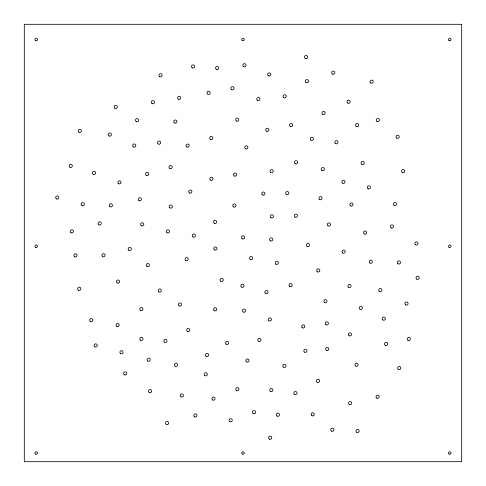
<?xml version="1.0" encoding="UTF-8"?>
<svg xmlns="http://www.w3.org/2000/svg" width="486" height="486" viewBox="0 0 486 486"><rect width="100%" height="100%" fill="white"/><g stroke="black" fill="none" stroke-linecap="round" stroke-linejoin="round"><path stroke-width="0.73" d="M461.7 24.3L24.3 24.3L24.3 461.7L461.7 461.7L461.7 24.3M242.21 238.772A1.592 1.592 0 0 0 244.604 237.393A1.592 1.592 0 0 0 242.21 236.014A1.592 1.592 0 0 0 242.21 238.772M220.729 281.212A1.592 1.592 0 0 0 223.25 280.088A1.592 1.592 0 0 0 221.015 278.466A1.592 1.592 0 0 0 220.729 281.212M185.725 260.52A1.592 1.592 0 0 0 188.246 259.39A1.592 1.592 0 0 0 186.01 257.774A1.592 1.592 0 0 0 185.725 260.52M250.333 259.494A1.592 1.592 0 0 0 252.726 258.115A1.592 1.592 0 0 0 250.333 256.736A1.592 1.592 0 0 0 250.333 259.494M265.496 293.471A1.592 1.592 0 0 0 268.011 292.341A1.592 1.592 0 0 0 265.775 290.725A1.592 1.592 0 0 0 265.496 293.471M233.584 206.89A1.592 1.592 0 0 0 235.971 205.505A1.592 1.592 0 0 0 233.584 204.126A1.592 1.592 0 0 0 233.584 206.89M214.211 310.615A1.592 1.592 0 0 0 216.732 309.485A1.592 1.592 0 0 0 214.496 307.869A1.592 1.592 0 0 0 214.211 310.615M214.302 223.262A1.592 1.592 0 0 0 216.695 221.883A1.592 1.592 0 0 0 214.302 220.504A1.592 1.592 0 0 0 214.302 223.262M214.569 249.907A1.592 1.592 0 0 0 216.956 248.528A1.592 1.592 0 0 0 214.569 247.149A1.592 1.592 0 0 0 214.569 249.907M226.154 344.161A1.592 1.592 0 0 0 228.675 343.031A1.592 1.592 0 0 0 226.44 341.415A1.592 1.592 0 0 0 226.154 344.161M262.562 194.971A1.592 1.592 0 0 0 264.949 193.592A1.592 1.592 0 0 0 262.562 192.213A1.592 1.592 0 0 0 262.562 194.971M187.323 331.294A1.592 1.592 0 0 0 189.844 330.164A1.592 1.592 0 0 0 187.608 328.548A1.592 1.592 0 0 0 187.323 331.294M271.018 217.716A1.592 1.592 0 0 0 273.405 216.337A1.592 1.592 0 0 0 271.018 214.958A1.592 1.592 0 0 0 271.018 217.716M166.935 232.751A1.592 1.592 0 0 0 169.456 231.622A1.592 1.592 0 0 0 167.22 230.006A1.592 1.592 0 0 0 166.935 232.751M234.228 175.962A1.592 1.592 0 0 0 236.621 174.583A1.592 1.592 0 0 0 234.228 173.204A1.592 1.592 0 0 0 234.228 175.962M286.454 194.467A1.592 1.592 0 0 0 288.848 193.088A1.592 1.592 0 0 0 286.461 191.703A1.592 1.592 0 0 0 286.454 194.467M204.825 375.593A1.592 1.592 0 0 0 207.34 374.469A1.592 1.592 0 0 0 205.104 372.847A1.592 1.592 0 0 0 204.825 375.593M210.638 180.136A1.592 1.592 0 0 0 213.032 178.757A1.592 1.592 0 0 0 210.638 177.378A1.592 1.592 0 0 0 210.638 180.136M186.849 146.997A1.592 1.592 0 0 0 189.242 145.618A1.592 1.592 0 0 0 186.849 144.239A1.592 1.592 0 0 0 186.849 146.997M275.951 264.184A1.592 1.592 0 0 0 278.338 262.805A1.592 1.592 0 0 0 275.951 261.425A1.592 1.592 0 0 0 275.951 264.184M289.826 286.57A1.592 1.592 0 0 0 292.214 285.191A1.592 1.592 0 0 0 289.826 283.812A1.592 1.592 0 0 0 289.826 286.57M295.038 217.133A1.592 1.592 0 0 0 297.432 215.754A1.592 1.592 0 0 0 295.038 214.369A1.592 1.592 0 0 0 295.038 217.133M245.527 148.752A1.592 1.592 0 0 0 247.915 147.367A1.592 1.592 0 0 0 245.527 145.988A1.592 1.592 0 0 0 245.527 148.752M179.115 305.876A1.592 1.592 0 0 0 181.509 304.497A1.592 1.592 0 0 0 179.115 303.118A1.592 1.592 0 0 0 179.115 305.876M141.408 225.735A1.592 1.592 0 0 0 143.801 224.356A1.592 1.592 0 0 0 141.414 222.971A1.592 1.592 0 0 0 141.408 225.735M241.645 287.141A1.592 1.592 0 0 0 244.033 285.762A1.592 1.592 0 0 0 241.645 284.383A1.592 1.592 0 0 0 241.645 287.141M266.486 131.184A1.592 1.592 0 0 0 268.873 129.805A1.592 1.592 0 0 0 266.486 128.419A1.592 1.592 0 0 0 266.486 131.184M189.37 192.942A1.592 1.592 0 0 0 191.891 191.812A1.592 1.592 0 0 0 189.655 190.196A1.592 1.592 0 0 0 189.37 192.942M138.99 200.633A1.592 1.592 0 0 0 141.377 199.254A1.592 1.592 0 0 0 138.99 197.875A1.592 1.592 0 0 0 138.99 200.633M140.6 310.469A1.592 1.592 0 0 0 142.993 309.09A1.592 1.592 0 0 0 140.6 307.711A1.592 1.592 0 0 0 140.6 310.469M307.152 246.384A1.592 1.592 0 0 0 309.539 244.999A1.592 1.592 0 0 0 307.152 243.62A1.592 1.592 0 0 0 307.152 246.384M246.493 361.863A1.592 1.592 0 0 0 249.008 360.74A1.592 1.592 0 0 0 246.773 359.124A1.592 1.592 0 0 0 246.493 361.863M169.814 168.502A1.592 1.592 0 0 0 172.202 167.123A1.592 1.592 0 0 0 169.814 165.744A1.592 1.592 0 0 0 169.814 168.502M317.467 271.832A1.592 1.592 0 0 0 319.855 270.453A1.592 1.592 0 0 0 317.467 269.074A1.592 1.592 0 0 0 317.467 271.832M270.72 172.536A1.592 1.592 0 0 0 273.241 171.406A1.592 1.592 0 0 0 271 169.79A1.592 1.592 0 0 0 270.72 172.536M193.033 236.986A1.592 1.592 0 0 0 195.421 235.607A1.592 1.592 0 0 0 193.033 234.228A1.592 1.592 0 0 0 193.033 236.986M319.709 199.546A1.592 1.592 0 0 0 322.097 198.167A1.592 1.592 0 0 0 319.709 196.787A1.592 1.592 0 0 0 319.709 199.546M268.867 320.784A1.592 1.592 0 0 0 271.388 319.66A1.592 1.592 0 0 0 269.147 318.044A1.592 1.592 0 0 0 268.867 320.784M324.66 302.65A1.592 1.592 0 0 0 327.054 301.271A1.592 1.592 0 0 0 324.66 299.892A1.592 1.592 0 0 0 324.66 302.65M169.821 207.85A1.592 1.592 0 0 0 172.342 206.72A1.592 1.592 0 0 0 170.106 205.104A1.592 1.592 0 0 0 169.821 207.85M175.094 366.073A1.592 1.592 0 0 0 177.609 364.943A1.592 1.592 0 0 0 175.373 363.328A1.592 1.592 0 0 0 175.094 366.073M140.624 340.243A1.592 1.592 0 0 0 143.012 338.863A1.592 1.592 0 0 0 140.624 337.478A1.592 1.592 0 0 0 140.624 340.243M243.237 312.018A1.592 1.592 0 0 0 245.63 310.639A1.592 1.592 0 0 0 243.237 309.26A1.592 1.592 0 0 0 243.237 312.018M133.431 146.936A1.592 1.592 0 0 0 135.819 145.557A1.592 1.592 0 0 0 133.431 144.178A1.592 1.592 0 0 0 133.431 146.936M258.564 341.221A1.592 1.592 0 0 0 260.952 339.842A1.592 1.592 0 0 0 258.564 338.463A1.592 1.592 0 0 0 258.564 341.221M146.347 175.361A1.592 1.592 0 0 0 148.74 173.982A1.592 1.592 0 0 0 146.347 172.597A1.592 1.592 0 0 0 146.347 175.361M181.047 396.837A1.592 1.592 0 0 0 183.435 395.458A1.592 1.592 0 0 0 181.047 394.079A1.592 1.592 0 0 0 181.047 396.837M210.474 139.391A1.592 1.592 0 0 0 212.868 138.012A1.592 1.592 0 0 0 210.481 136.627A1.592 1.592 0 0 0 210.474 139.391M236.427 121.05A1.592 1.592 0 0 0 238.814 119.671A1.592 1.592 0 0 0 236.427 118.286A1.592 1.592 0 0 0 236.427 121.05M147.021 266.504A1.592 1.592 0 0 0 149.409 265.125A1.592 1.592 0 0 0 147.021 263.74A1.592 1.592 0 0 0 147.021 266.504M174.565 122.946A1.592 1.592 0 0 0 176.953 121.567A1.592 1.592 0 0 0 174.565 120.188A1.592 1.592 0 0 0 174.565 122.946M270.362 391.382A1.592 1.592 0 0 0 272.883 390.252A1.592 1.592 0 0 0 270.641 388.636A1.592 1.592 0 0 0 270.362 391.382M302.42 327.813A1.592 1.592 0 0 0 304.813 326.428A1.592 1.592 0 0 0 302.42 325.049A1.592 1.592 0 0 0 302.42 327.813M295.269 163.679A1.592 1.592 0 0 0 297.657 162.3A1.592 1.592 0 0 0 295.269 160.921A1.592 1.592 0 0 0 295.269 163.679M322.005 170.519A1.592 1.592 0 0 0 324.399 169.14A1.592 1.592 0 0 0 322.005 167.761A1.592 1.592 0 0 0 322.005 170.519M283.63 367.209A1.592 1.592 0 0 0 286.017 365.83A1.592 1.592 0 0 0 283.63 364.451A1.592 1.592 0 0 0 283.63 367.209M114.836 108.257A1.592 1.592 0 0 0 117.357 107.127A1.592 1.592 0 0 0 115.115 105.511A1.592 1.592 0 0 0 114.836 108.257M342.673 252.933A1.592 1.592 0 0 0 345.188 251.803A1.592 1.592 0 0 0 342.952 250.187A1.592 1.592 0 0 0 342.673 252.933M327.941 225.802A1.592 1.592 0 0 0 330.456 224.672A1.592 1.592 0 0 0 328.22 223.056A1.592 1.592 0 0 0 327.941 225.802M164.633 342.229A1.592 1.592 0 0 0 167.02 340.85A1.592 1.592 0 0 0 164.633 339.471A1.592 1.592 0 0 0 164.633 342.229M350.649 205.894A1.592 1.592 0 0 0 353.036 204.509A1.592 1.592 0 0 0 350.649 203.13A1.592 1.592 0 0 0 350.649 205.894M364.33 233.973A1.592 1.592 0 0 0 366.717 232.594A1.592 1.592 0 0 0 364.33 231.208A1.592 1.592 0 0 0 364.33 233.973M116.81 326.428A1.592 1.592 0 0 0 119.198 325.049A1.592 1.592 0 0 0 116.81 323.67A1.592 1.592 0 0 0 116.81 326.428M117.12 282.882A1.592 1.592 0 0 0 119.641 281.752A1.592 1.592 0 0 0 117.405 280.136A1.592 1.592 0 0 0 117.12 282.882M361.863 164.39A1.592 1.592 0 0 0 364.251 163.01A1.592 1.592 0 0 0 361.863 161.631A1.592 1.592 0 0 0 361.863 164.39M102.716 256.62A1.592 1.592 0 0 0 105.104 255.241A1.592 1.592 0 0 0 102.716 253.862A1.592 1.592 0 0 0 102.716 256.62M78.453 290.16A1.592 1.592 0 0 0 80.846 288.781A1.592 1.592 0 0 0 78.453 287.402A1.592 1.592 0 0 0 78.453 290.16M349.13 335.753A1.592 1.592 0 0 0 351.518 334.374A1.592 1.592 0 0 0 349.13 332.995A1.592 1.592 0 0 0 349.13 335.753M236.579 390.61A1.592 1.592 0 0 0 238.972 389.231A1.592 1.592 0 0 0 236.579 387.852A1.592 1.592 0 0 0 236.579 390.61M158.813 291.819A1.592 1.592 0 0 0 161.328 290.689A1.592 1.592 0 0 0 159.092 289.073A1.592 1.592 0 0 0 158.813 291.819M370.028 263.06A1.592 1.592 0 0 0 372.416 261.681A1.592 1.592 0 0 0 370.028 260.302A1.592 1.592 0 0 0 370.028 263.06M394.043 205.305A1.592 1.592 0 0 0 396.564 204.175A1.592 1.592 0 0 0 394.328 202.559A1.592 1.592 0 0 0 394.043 205.305M269.402 439.113A1.592 1.592 0 0 0 271.789 437.734A1.592 1.592 0 0 0 269.402 436.355A1.592 1.592 0 0 0 269.402 439.113M229.732 421.556A1.592 1.592 0 0 0 232.253 420.426A1.592 1.592 0 0 0 230.018 418.81A1.592 1.592 0 0 0 229.732 421.556M342.63 183.204A1.592 1.592 0 0 0 345.017 181.819A1.592 1.592 0 0 0 342.63 180.44A1.592 1.592 0 0 0 342.63 183.204M207.814 94.132A1.592 1.592 0 0 0 210.201 92.753A1.592 1.592 0 0 0 207.814 91.374A1.592 1.592 0 0 0 207.814 94.132M415.621 244.865A1.592 1.592 0 0 0 418.009 243.486A1.592 1.592 0 0 0 415.621 242.101A1.592 1.592 0 0 0 415.621 244.865M359.998 309.211A1.592 1.592 0 0 0 362.386 307.832A1.592 1.592 0 0 0 359.998 306.453A1.592 1.592 0 0 0 359.998 309.211M98.907 224.787A1.592 1.592 0 0 0 101.295 223.408A1.592 1.592 0 0 0 98.907 222.029A1.592 1.592 0 0 0 98.907 224.787M310.894 140.108A1.592 1.592 0 0 0 313.415 138.984A1.592 1.592 0 0 0 311.18 137.362A1.592 1.592 0 0 0 310.894 140.108M270.252 240.77A1.592 1.592 0 0 0 272.774 239.647A1.592 1.592 0 0 0 270.538 238.025A1.592 1.592 0 0 0 270.252 240.77M326.294 350.278A1.592 1.592 0 0 0 328.815 349.155A1.592 1.592 0 0 0 326.58 347.533A1.592 1.592 0 0 0 326.294 350.278M355.746 366.104A1.592 1.592 0 0 0 358.133 364.725A1.592 1.592 0 0 0 355.746 363.346A1.592 1.592 0 0 0 355.746 366.104M147.738 361.019A1.592 1.592 0 0 0 150.259 359.889A1.592 1.592 0 0 0 148.017 358.273A1.592 1.592 0 0 0 147.738 361.019M322.783 114.356A1.592 1.592 0 0 0 325.177 112.977A1.592 1.592 0 0 0 322.783 111.592A1.592 1.592 0 0 0 322.783 114.356M294.638 394.456A1.592 1.592 0 0 0 297.025 393.077A1.592 1.592 0 0 0 294.638 391.698A1.592 1.592 0 0 0 294.638 394.456M402.378 172.445A1.592 1.592 0 0 0 404.771 171.066A1.592 1.592 0 0 0 402.378 169.681A1.592 1.592 0 0 0 402.378 172.445M128.82 250.247A1.592 1.592 0 0 0 131.335 249.118A1.592 1.592 0 0 0 129.1 247.502A1.592 1.592 0 0 0 128.82 250.247M70.907 232.709A1.592 1.592 0 0 0 73.429 231.579A1.592 1.592 0 0 0 71.193 229.963A1.592 1.592 0 0 0 70.907 232.709M152.088 103.591A1.592 1.592 0 0 0 154.481 102.212A1.592 1.592 0 0 0 152.088 100.833A1.592 1.592 0 0 0 152.088 103.591M397.955 263.764A1.592 1.592 0 0 0 400.47 262.634A1.592 1.592 0 0 0 398.234 261.018A1.592 1.592 0 0 0 397.955 263.764M159.578 76.569A1.592 1.592 0 0 0 162.099 75.445A1.592 1.592 0 0 0 159.864 73.823A1.592 1.592 0 0 0 159.578 76.569M74.534 256.669A1.592 1.592 0 0 0 77.055 255.539A1.592 1.592 0 0 0 74.82 253.923A1.592 1.592 0 0 0 74.534 256.669M231.628 89.618A1.592 1.592 0 0 0 234.015 88.239A1.592 1.592 0 0 0 231.628 86.86A1.592 1.592 0 0 0 231.628 89.618M376.693 398.028A1.592 1.592 0 0 0 379.208 396.904A1.592 1.592 0 0 0 376.972 395.282A1.592 1.592 0 0 0 376.693 398.028M356.347 126.469A1.592 1.592 0 0 0 358.741 125.09A1.592 1.592 0 0 0 356.347 123.711A1.592 1.592 0 0 0 356.347 126.469M194.54 416.812A1.592 1.592 0 0 0 196.927 415.433A1.592 1.592 0 0 0 194.54 414.048A1.592 1.592 0 0 0 194.54 416.812M149.311 392.488A1.592 1.592 0 0 0 151.699 391.108A1.592 1.592 0 0 0 149.311 389.729A1.592 1.592 0 0 0 149.311 392.488M118.639 183.732A1.592 1.592 0 0 0 121.032 182.353A1.592 1.592 0 0 0 118.639 180.968A1.592 1.592 0 0 0 118.639 183.732M325.887 324.709A1.592 1.592 0 0 0 328.402 323.585A1.592 1.592 0 0 0 326.167 321.963A1.592 1.592 0 0 0 325.887 324.709M253.157 413.501A1.592 1.592 0 0 0 255.679 412.371A1.592 1.592 0 0 0 253.443 410.755A1.592 1.592 0 0 0 253.157 413.501M391.175 227.867A1.592 1.592 0 0 0 393.563 226.488A1.592 1.592 0 0 0 391.175 225.109A1.592 1.592 0 0 0 391.175 227.867M192.262 67.864A1.592 1.592 0 0 0 194.655 66.485A1.592 1.592 0 0 0 192.262 65.1A1.592 1.592 0 0 0 192.262 67.864M124.422 374.815A1.592 1.592 0 0 0 126.816 373.436A1.592 1.592 0 0 0 124.422 372.057A1.592 1.592 0 0 0 124.422 374.815M377.002 121.421A1.592 1.592 0 0 0 379.396 120.042A1.592 1.592 0 0 0 377.002 118.663A1.592 1.592 0 0 0 377.002 121.421M370.709 82.954A1.592 1.592 0 0 0 373.23 81.824A1.592 1.592 0 0 0 370.988 80.208A1.592 1.592 0 0 0 370.709 82.954M277.099 416.083A1.592 1.592 0 0 0 279.486 414.704A1.592 1.592 0 0 0 277.099 413.325A1.592 1.592 0 0 0 277.099 416.083M335.619 143.607A1.592 1.592 0 0 0 338.007 142.228A1.592 1.592 0 0 0 335.619 140.849A1.592 1.592 0 0 0 335.619 143.607M347.842 103.105A1.592 1.592 0 0 0 350.23 101.726A1.592 1.592 0 0 0 347.842 100.347A1.592 1.592 0 0 0 347.842 103.105M158.284 144.032A1.592 1.592 0 0 0 160.672 142.653A1.592 1.592 0 0 0 158.284 141.268A1.592 1.592 0 0 0 158.284 144.032M304.594 352.168A1.592 1.592 0 0 0 306.982 350.783A1.592 1.592 0 0 0 304.594 349.404A1.592 1.592 0 0 0 304.594 352.168M90.293 321.483A1.592 1.592 0 0 0 92.814 320.353A1.592 1.592 0 0 0 90.578 318.737A1.592 1.592 0 0 0 90.293 321.483M311.915 415.737A1.592 1.592 0 0 0 314.308 414.358A1.592 1.592 0 0 0 311.915 412.978A1.592 1.592 0 0 0 311.915 415.737M178.289 99.101A1.592 1.592 0 0 0 180.804 97.972A1.592 1.592 0 0 0 178.569 96.356A1.592 1.592 0 0 0 178.289 99.101M317.115 382.118A1.592 1.592 0 0 0 319.636 380.994A1.592 1.592 0 0 0 317.401 379.372A1.592 1.592 0 0 0 317.115 382.118M405.707 304.953A1.592 1.592 0 0 0 408.1 303.574A1.592 1.592 0 0 0 405.707 302.195A1.592 1.592 0 0 0 405.707 304.953M283.757 97.571A1.592 1.592 0 0 0 286.278 96.441A1.592 1.592 0 0 0 284.043 94.825A1.592 1.592 0 0 0 283.757 97.571M109.879 206.629A1.592 1.592 0 0 0 112.4 205.499A1.592 1.592 0 0 0 110.164 203.883A1.592 1.592 0 0 0 109.879 206.629M398.241 369.39A1.592 1.592 0 0 0 400.756 368.26A1.592 1.592 0 0 0 398.52 366.644A1.592 1.592 0 0 0 398.241 369.39M349.337 404.522A1.592 1.592 0 0 0 351.73 403.143A1.592 1.592 0 0 0 349.337 401.764A1.592 1.592 0 0 0 349.337 404.522M332.454 74.048A1.592 1.592 0 0 0 334.842 72.669A1.592 1.592 0 0 0 332.454 71.29A1.592 1.592 0 0 0 332.454 74.048M331.58 431.118A1.592 1.592 0 0 0 333.967 429.739A1.592 1.592 0 0 0 331.58 428.354A1.592 1.592 0 0 0 331.58 431.118M396.691 138.073A1.592 1.592 0 0 0 399.213 136.943A1.592 1.592 0 0 0 396.977 135.327A1.592 1.592 0 0 0 396.691 138.073M94.873 346.834A1.592 1.592 0 0 0 97.267 345.455A1.592 1.592 0 0 0 94.873 344.076A1.592 1.592 0 0 0 94.873 346.834M306.01 82.492A1.592 1.592 0 0 0 308.531 81.369A1.592 1.592 0 0 0 306.295 79.747A1.592 1.592 0 0 0 306.01 82.492M120.698 353.668A1.592 1.592 0 0 0 123.086 352.289A1.592 1.592 0 0 0 120.698 350.904A1.592 1.592 0 0 0 120.698 353.668M243.522 66.533A1.592 1.592 0 0 0 246.044 65.403A1.592 1.592 0 0 0 243.808 63.788A1.592 1.592 0 0 0 243.522 66.533M408.015 340.4A1.592 1.592 0 0 0 410.403 339.021A1.592 1.592 0 0 0 408.015 337.642A1.592 1.592 0 0 0 408.015 340.4M348.656 287.402A1.592 1.592 0 0 0 351.044 286.023A1.592 1.592 0 0 0 348.656 284.644A1.592 1.592 0 0 0 348.656 287.402M257.404 100.329A1.592 1.592 0 0 0 259.925 99.199A1.592 1.592 0 0 0 257.689 97.583A1.592 1.592 0 0 0 257.404 100.329M81.921 205.602A1.592 1.592 0 0 0 84.315 204.223A1.592 1.592 0 0 0 81.921 202.838A1.592 1.592 0 0 0 81.921 205.602M385.313 345.315A1.592 1.592 0 0 0 387.7 343.936A1.592 1.592 0 0 0 385.313 342.557A1.592 1.592 0 0 0 385.313 345.315M356.651 432.236A1.592 1.592 0 0 0 359.166 431.106A1.592 1.592 0 0 0 356.931 429.49A1.592 1.592 0 0 0 356.651 432.236M136.262 121.585A1.592 1.592 0 0 0 138.65 120.2A1.592 1.592 0 0 0 136.262 118.821A1.592 1.592 0 0 0 136.262 121.585M93.251 174.225A1.592 1.592 0 0 0 95.645 172.846A1.592 1.592 0 0 0 93.251 171.467A1.592 1.592 0 0 0 93.251 174.225M368.066 188.732A1.592 1.592 0 0 0 370.454 187.353A1.592 1.592 0 0 0 368.066 185.974A1.592 1.592 0 0 0 368.066 188.732M206.222 356.372A1.592 1.592 0 0 0 208.615 354.993A1.592 1.592 0 0 0 206.222 353.614A1.592 1.592 0 0 0 206.222 356.372M212.686 399.996A1.592 1.592 0 0 0 215.073 398.617A1.592 1.592 0 0 0 212.686 397.238A1.592 1.592 0 0 0 212.686 399.996M109.01 135.946A1.592 1.592 0 0 0 111.403 134.567A1.592 1.592 0 0 0 109.01 133.182A1.592 1.592 0 0 0 109.01 135.946M290.288 126.421A1.592 1.592 0 0 0 292.681 125.042A1.592 1.592 0 0 0 290.288 123.663A1.592 1.592 0 0 0 290.288 126.421M382.834 319.928A1.592 1.592 0 0 0 385.355 318.798A1.592 1.592 0 0 0 383.12 317.182A1.592 1.592 0 0 0 382.834 319.928M56.461 198.902A1.592 1.592 0 0 0 58.849 197.523A1.592 1.592 0 0 0 56.461 196.144A1.592 1.592 0 0 0 56.461 198.902M379.408 291.412A1.592 1.592 0 0 0 381.923 290.282A1.592 1.592 0 0 0 379.688 288.666A1.592 1.592 0 0 0 379.408 291.412M416.824 279.171A1.592 1.592 0 0 0 419.211 277.792A1.592 1.592 0 0 0 416.824 276.413A1.592 1.592 0 0 0 416.824 279.171M305.299 58.399A1.592 1.592 0 0 0 307.687 57.02A1.592 1.592 0 0 0 305.299 55.641A1.592 1.592 0 0 0 305.299 58.399M268.296 75.737A1.592 1.592 0 0 0 270.811 74.607A1.592 1.592 0 0 0 268.576 72.991A1.592 1.592 0 0 0 268.296 75.737M216.246 69.31A1.592 1.592 0 0 0 218.767 68.18A1.592 1.592 0 0 0 216.531 66.564A1.592 1.592 0 0 0 216.246 69.31M35.624 454.088A1.245 1.245 0 0 0 37.495 453.013A1.245 1.245 0 0 0 35.624 451.931A1.245 1.245 0 0 0 35.624 454.088M35.551 40.538A1.245 1.245 0 0 0 37.489 39.597A1.245 1.245 0 0 0 35.703 38.388A1.245 1.245 0 0 0 35.551 40.538M35.624 247.338A1.245 1.245 0 0 0 37.495 246.262A1.245 1.245 0 0 0 35.624 245.181A1.245 1.245 0 0 0 35.624 247.338M449.131 247.338A1.245 1.245 0 0 0 450.996 246.262A1.245 1.245 0 0 0 449.131 245.181A1.245 1.245 0 0 0 449.131 247.338M449.131 40.587A1.245 1.245 0 0 0 450.996 39.506A1.245 1.245 0 0 0 449.131 38.43A1.245 1.245 0 0 0 449.131 40.587M449.052 454.039A1.245 1.245 0 0 0 450.99 453.098A1.245 1.245 0 0 0 449.21 451.889A1.245 1.245 0 0 0 449.052 454.039M242.38 40.587A1.245 1.245 0 0 0 244.245 39.506A1.245 1.245 0 0 0 242.38 38.43A1.245 1.245 0 0 0 242.38 40.587M242.301 454.039A1.245 1.245 0 0 0 244.239 453.098A1.245 1.245 0 0 0 242.453 451.889A1.245 1.245 0 0 0 242.301 454.039M69.929 167.245A1.592 1.592 0 0 0 72.317 165.866A1.592 1.592 0 0 0 69.929 164.487A1.592 1.592 0 0 0 69.929 167.245M78.987 132.253A1.592 1.592 0 0 0 81.381 130.874A1.592 1.592 0 0 0 78.987 129.495A1.592 1.592 0 0 0 78.987 132.253M166.303 424.418A1.592 1.592 0 0 0 168.691 423.033A1.592 1.592 0 0 0 166.303 421.654A1.592 1.592 0 0 0 166.303 424.418"/></g></svg>
